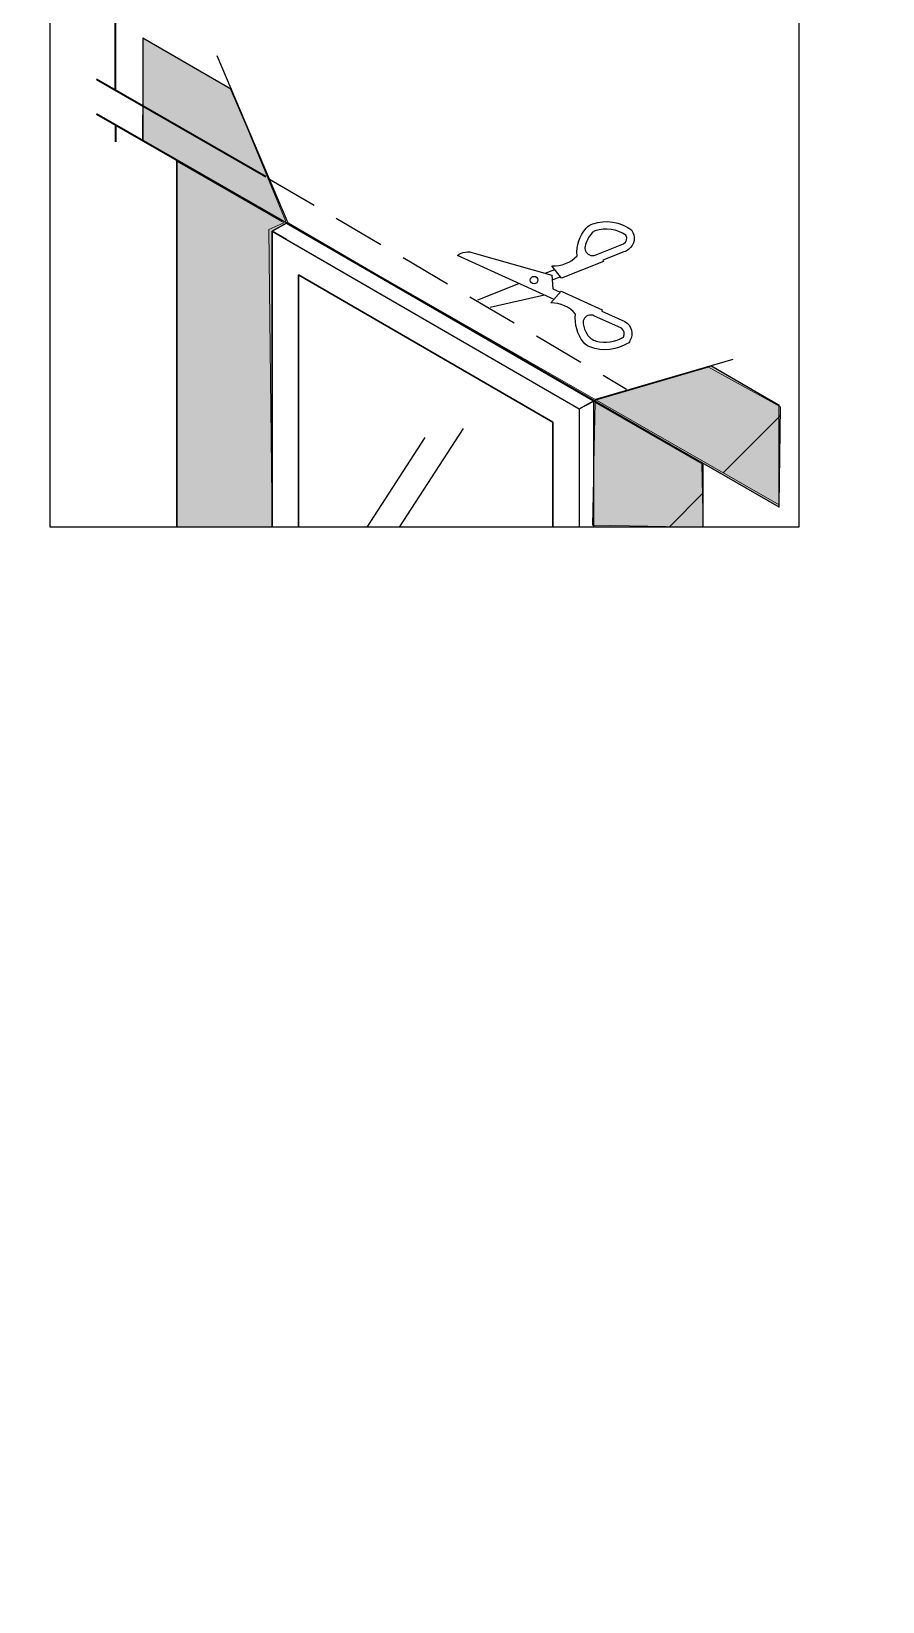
# Model space of a CAD drawing. Header units: inches. Extents: x -26 to 76, y -15 to 22.
# Drawn here: x 50.14 to 54.26, y 5.6 to 13.2 of the extents above; entities that cross this region are included whole.
import ezdxf

# ---------------------------------------------------------------- set-up
doc = ezdxf.new("R2010")
doc.units = ezdxf.units.IN
doc.header["$MEASUREMENT"] = 0
for name, pattern in [('AI-Linetype-13', [0.375113, 0.250075, -0.125038]), ('AI-Linetype-14', [0.375113, 0.250075, -0.125038]), ('AI-Linetype-15', [0.375113, 0.250075, -0.125038]), ('AI-Linetype-16', [0.375113, 0.250075, -0.125038]), ('AI-Linetype-17', [0.375113, 0.250075, -0.125038]), ('AI-Linetype-18', [0.375113, 0.250075, -0.125038]), ('AI-Linetype-19', [0.375113, 0.250075, -0.125038]), ('AI-Linetype-20', [0.375113, 0.250075, -0.125038])]:
    doc.linetypes.add(name, pattern=pattern)
for name, color, linetype, lineweight in [('.ATI-HATCH', 7, 'Continuous', 0), ('.ATI-TEXT_2', 7, 'Continuous', 0), ('0_0', 7, 'Continuous', 0), ('G-ANNO-TTLB', 7, 'Continuous', 0), ('LOGOS', 7, 'Continuous', 0), ('T', 7, 'Continuous', 0), ('TYVEK', 7, 'Continuous', 0)]:
    doc.layers.add(name, color=color, linetype=linetype, lineweight=lineweight)
pattern_1 = [(45, (0, 0), (-7.071, 7.071), [])]

# ---------------------------------------------------------------- blocks, each defined once
blk = doc.blocks.new('Block_63')
at = {"layer": 'TYVEK', "color": 252, "linetype": 'AI-Linetype-17', "lineweight": 25, "true_color": 0x838484}
blk.add_lwpolyline([(50.9755, 12.7832)], dxfattribs=at)
at = {"layer": 'TYVEK', "color": 252, "linetype": 'AI-Linetype-16', "lineweight": 25, "true_color": 0x838484}
blk.add_lwpolyline([(52.3872, 11.9738)], dxfattribs=at)
blk = doc.blocks.new('Block_64')
at = {"layer": 'TYVEK', "color": 18, "lineweight": 25, "true_color": 0x000000}
for points in [[(50.6761, 13.1685)], [(51.1374, 12.5749)]]:
    blk.add_lwpolyline(points, dxfattribs=at)
blk = doc.blocks.new('Block_65')
at = {"layer": 'TYVEK', "color": 252, "linetype": 'AI-Linetype-20', "lineweight": 25, "true_color": 0x838484}
blk.add_line((51.2897, 12.4854), (53.0204, 11.4685), dxfattribs=at)
at = {"layer": 'TYVEK', "color": 252, "linetype": 'AI-Linetype-19', "lineweight": 25, "true_color": 0x838484}
blk.add_lwpolyline([(51.1374, 12.5749)], dxfattribs=at)
at = {"layer": 'TYVEK', "color": 252, "linetype": 'AI-Linetype-18', "lineweight": 25, "true_color": 0x838484}
blk.add_lwpolyline([(53.1171, 11.4117)], dxfattribs=at)

msp = doc.modelspace()

# ---------------------------------------------------------------- hatches: boundary and pattern name
at = {"layer": '.ATI-HATCH', "true_color": 0x818080, "transparency": 33554483}
for points in [[(51.3726, 12.2722), (51.1039, 12.9208), (50.6761, 13.1685), (50.6761, 12.6728), (51.3729, 12.2724), (51.3726, 12.2722), (52.8601, 11.4117), (52.8639, 11.4117), (53.7588, 10.8957), (53.7588, 11.391), (53.4307, 11.5796), (52.8601, 11.4117)], [(51.3031, 12.2326), (51.372, 12.2719), (51.372, 12.2729), (50.8407, 12.5781), (50.8407, 10.7999), (51.3031, 10.7999)], [(52.8601, 10.7999), (53.3914, 10.7999), (53.3914, 11.1076), (53.3677, 11.1212), (52.8601, 11.4117)]]:
    msp.add_hatch(color=8, dxfattribs=at).paths.add_polyline_path(points)
at = {"layer": 'G-ANNO-TTLB', "true_color": 0xb9529f, "transparency": 33554687}
h = msp.add_hatch(color=233, dxfattribs=at)
edge = h.paths.add_edge_path()
edge.add_spline(control_points=[(71.2273, -15.1345), (71.2273, -15.1345), (30.5273, -15.1345), (30.5273, -15.1345), (30.5273, -15.1345), (30.5273, 19.0008), (30.5273, 19.0008), (30.5273, 19.0008), (71.2273, 19.0008), (71.2273, 19.0008), (71.2273, 19.0008), (71.2273, -15.1345), (71.2273, -15.1345)], knot_values=[0, 0, 0, 0, 1, 1, 1, 2, 2, 2, 3, 3, 3, 4, 4, 4, 4], degree=3, periodic=0)
edge = h.paths.add_edge_path()
edge.add_spline(control_points=[(30.6523, 18.8757), (30.6523, 18.8757), (30.6523, -15.0095), (30.6523, -15.0095), (30.6523, -15.0095), (71.1023, -15.0095), (71.1023, -15.0095), (71.1023, -15.0095), (71.1023, 18.8757), (71.1023, 18.8757), (71.1023, 18.8757), (30.6523, 18.8757), (30.6523, 18.8757)], knot_values=[0, 0, 0, 0, 1, 1, 1, 2, 2, 2, 3, 3, 3, 4, 4, 4, 4], degree=3, periodic=0)
edge.add_line((30.6523, 18.8757), (30.6523, 18.8757))
at = {"layer": 'LOGOS', "true_color": 0x000000, "transparency": 33554687}
h = msp.add_hatch(dxfattribs=at)
h.set_pattern_fill('_U', color=18, scale=10, angle=44.99999, style=2, pattern_type=0)
h.set_pattern_definition(pattern_1)
h.paths.add_polyline_path([(53.7664, 11.382), (53.7596, 10.9071), (50.6746, 12.6737), (50.6771, 13.1684), (51.0989, 12.9244), (51.3797, 12.273), (52.86, 11.4109), (53.4165, 11.5744)])
h = msp.add_hatch(dxfattribs=at)
h.set_pattern_fill('_U', color=18, scale=10, angle=44.99999, style=2, pattern_type=0)
h.set_pattern_definition(pattern_1)
h.paths.add_polyline_path([(50.8407, 10.7999), (50.8421, 12.5702), (51.3587, 12.273), (51.2869, 12.2418), (51.3031, 10.7999)])
h = msp.add_hatch(dxfattribs=at)
h.set_pattern_fill('_U', color=18, scale=10, angle=44.99999, style=2, pattern_type=0)
h.set_pattern_definition(pattern_1)
h.paths.add_polyline_path([(53.3914, 10.7999), (52.8549, 10.8097), (52.8683, 11.4033), (53.3846, 11.1057)])

# ---------------------------------------------------------------- linework, layer by layer
at = {"layer": '.ATI-HATCH'}
for points in [[(51.3726, 12.2722), (51.1039, 12.9208), (50.6761, 13.1685), (50.6761, 12.6728), (51.3729, 12.2724), (51.3726, 12.2722), (52.8601, 11.4117), (52.8639, 11.4117), (53.7588, 10.8957), (53.7588, 11.391), (53.4307, 11.5796), (52.8601, 11.4117)], [(51.3031, 12.2326), (51.372, 12.2719), (51.372, 12.2729), (50.8407, 12.5781), (50.8407, 10.7999), (51.3031, 10.7999)], [(52.8601, 10.7999), (53.3914, 10.7999), (53.3914, 11.1076), (53.3677, 11.1212), (52.8601, 11.4117)]]:
    msp.add_lwpolyline(points, close=True, dxfattribs=at)
at = {"layer": '.ATI-TEXT_2', "color": 240, "lineweight": 35, "true_color": 0xed2327}
for p, q in [((50.5428, 12.9165), (50.5428, 13.454)), ((51.271, 12.4955), (50.4509, 12.9671)), ((51.3514, 12.2824), (50.4509, 12.8003)), ((50.5428, 12.7443), (50.5428, 12.6661))]:
    msp.add_line(p, q, dxfattribs=at)
at = {"layer": '0_0', "color": 18, "lineweight": 25, "true_color": 0x000000}
for p, q in [((52.6248, 12.0292), (52.6721, 12.0478)), ((52.2996, 11.901), (52.4986, 11.9794)), ((52.7003, 12.0119), (52.6592, 11.9957)), ((52.6222, 11.9235), (52.3597, 11.8632))]:
    msp.add_line(p, q, dxfattribs=at)
msp.add_circle((52.5715, 11.9958), 0.0182, dxfattribs=at)
for points, knots in [([(52.658, 12.0657), (52.658, 12.0657), (52.705, 12.006), (52.705, 12.006), (52.705, 12.006), (52.9083, 12.0861), (52.9083, 12.0861), (52.9083, 12.0861), (52.9057, 12.0929), (52.9057, 12.0929), (52.9057, 12.0929), (53.0073, 12.1329), (53.0073, 12.1329), (53.0154, 12.1352), (53.0229, 12.1389), (53.0296, 12.1438), (53.0599, 12.1662), (53.0662, 12.2089), (53.0438, 12.2391), (52.9899, 12.2786), (52.9204, 12.2898), (52.8569, 12.2691), (52.8445, 12.2651), (52.8335, 12.2578), (52.8248, 12.248), (52.7923, 12.2112), (52.7761, 12.1628), (52.78, 12.1138), (52.7487, 12.08), (52.7038, 12.0624), (52.658, 12.0657)], [0, 0, 0, 0, 1, 1, 1, 2, 2, 2, 3, 3, 3, 4, 4, 4, 5, 5, 5, 6, 6, 6, 7, 7, 7, 8, 8, 8, 9, 9, 9, 10, 10, 10, 10]), ([(53.005, 12.1712), (53.005, 12.1712), (52.8681, 12.1172), (52.8681, 12.1172), (52.8494, 12.1098), (52.8283, 12.119), (52.8209, 12.1378), (52.8182, 12.1445), (52.8176, 12.1518), (52.8192, 12.1589), (52.8245, 12.183), (52.8358, 12.2054), (52.8522, 12.2239), (52.8565, 12.2288), (52.862, 12.2325), (52.8682, 12.2345), (52.9184, 12.2508), (52.9733, 12.2431), (53.0171, 12.2134), (53.025, 12.1984), (53.0197, 12.1797), (53.005, 12.1712)], [0, 0, 0, 0, 1, 1, 1, 2, 2, 2, 3, 3, 3, 4, 4, 4, 5, 5, 5, 6, 6, 6, 7, 7, 7, 7]), ([(52.6685, 11.9025), (52.6685, 11.9025), (52.2005, 12.1144), (52.2005, 12.1144), (52.2228, 12.1336), (52.2542, 12.1382), (52.2811, 12.1263), (52.2811, 12.1263), (52.2811, 12.1263), (52.2811, 12.1263), (52.2811, 12.1263), (52.6573, 12.02), (52.6573, 12.02), (52.6573, 12.02), (52.6625, 11.9532), (52.6625, 11.9532), (52.6625, 11.9532), (52.6984, 11.9369), (52.6984, 11.9369)], [0, 0, 0, 0, 1, 1, 1, 2, 2, 2, 3, 3, 3, 4, 4, 4, 5, 5, 5, 6, 6, 6, 6]), ([(52.7729, 11.8313), (52.7667, 11.7825), (52.7804, 11.7333), (52.8111, 11.6949), (52.8192, 11.6848), (52.8299, 11.677), (52.842, 11.6723), (52.9044, 11.6485), (52.9744, 11.6562), (53.0302, 11.6929), (53.0325, 11.6957), (53.0345, 11.6987), (53.0364, 11.7018), (53.0554, 11.7343), (53.0444, 11.776), (53.0119, 11.795), (53.0119, 11.795), (52.8995, 11.8459), (52.8995, 11.8459), (52.8995, 11.8459), (52.9025, 11.8525), (52.9025, 11.8525), (52.9025, 11.8525), (52.7034, 11.9427), (52.7034, 11.9427), (52.7034, 11.9427), (52.6535, 11.8853), (52.6535, 11.8853), (52.6995, 11.8864), (52.7434, 11.8665), (52.7729, 11.8313)], [0, 0, 0, 0, 1, 1, 1, 2, 2, 2, 3, 3, 3, 4, 4, 4, 5, 5, 5, 6, 6, 6, 7, 7, 7, 8, 8, 8, 9, 9, 9, 10, 10, 10, 10]), ([(52.8608, 11.8235), (52.8608, 11.8235), (52.9949, 11.7628), (52.9949, 11.7628), (53.0091, 11.7535), (53.0135, 11.7346), (53.0048, 11.72), (52.965, 11.6958), (52.9172, 11.6889), (52.8722, 11.7008), (52.8538, 11.7057), (52.838, 11.7176), (52.8283, 11.734), (52.8191, 11.7495), (52.8128, 11.7665), (52.8099, 11.7843), (52.8065, 11.8041), (52.82, 11.8229), (52.8398, 11.8262), (52.8469, 11.8274), (52.8542, 11.8264), (52.8608, 11.8235)], [0, 0, 0, 0, 1, 1, 1, 2, 2, 2, 3, 3, 3, 4, 4, 4, 5, 5, 5, 6, 6, 6, 7, 7, 7, 7])]:
    msp.add_open_spline(points, degree=3, knots=knots, dxfattribs=at)
at = {"layer": 'G-ANNO-TTLB'}
for points in [[(71.2273, -15.1345), (71.2273, -15.1345), (30.5273, -15.1345), (30.5273, -15.1345), (30.5273, -15.1345), (30.5273, 19.0008), (30.5273, 19.0008), (30.5273, 19.0008), (71.2273, 19.0008), (71.2273, 19.0008), (71.2273, 19.0008), (71.2273, -15.1345), (71.2273, -15.1345)], [(30.6523, 18.8757), (30.6523, 18.8757), (30.6523, -15.0095), (30.6523, -15.0095), (30.6523, -15.0095), (71.1023, -15.0095), (71.1023, -15.0095), (71.1023, -15.0095), (71.1023, 18.8757), (71.1023, 18.8757), (71.1023, 18.8757), (30.6523, 18.8757), (30.6523, 18.8757)]]:
    msp.add_open_spline(points, degree=3, knots=[0, 0, 0, 0, 1, 1, 1, 2, 2, 2, 3, 3, 3, 4, 4, 4, 4], dxfattribs=at)
at = {"layer": 'LOGOS'}
for points in [[(53.7664, 11.382), (53.7596, 10.9071), (50.6746, 12.6737), (50.6771, 13.1684), (51.0989, 12.9244), (51.3797, 12.273), (52.86, 11.4109), (53.4165, 11.5744)], [(50.8407, 10.7999), (50.8421, 12.5702), (51.3587, 12.273), (51.2869, 12.2418), (51.3031, 10.7999)], [(53.3914, 10.7999), (52.8549, 10.8097), (52.8683, 11.4033), (53.3846, 11.1057)]]:
    msp.add_lwpolyline(points, close=True, dxfattribs=at)
at = {"layer": 'T', "color": 93, "lineweight": 25, "true_color": 0x6bbe46}
for p, q in [((51.3726, 12.2722), (51.3031, 12.2326)), ((51.3726, 12.2722), (51.3031, 12.2326)), ((52.8639, 11.4117), (51.372, 12.2729)), ((51.3031, 12.2326), (52.7907, 11.372)), ((51.3031, 12.2326), (51.3031, 10.8234)), ((51.3031, 12.2326), (52.7907, 11.372)), ((51.3031, 12.2326), (51.372, 12.1927)), ((52.6634, 11.3084), (51.4304, 12.0217)), ((51.4304, 12.0217), (51.4304, 10.7999)), ((52.7907, 11.372), (52.8639, 11.4117)), ((52.7907, 11.372), (52.7907, 10.7999)), ((52.6634, 10.7999), (52.6634, 11.3084)), ((51.3031, 10.8234), (51.3031, 10.7999))]:
    msp.add_line(p, q, dxfattribs=at)
at = {"layer": 'TYVEK', "color": 243, "lineweight": 25, "true_color": 0xcd667f}
for p, q in [((50.6761, 13.1685), (50.6761, 12.6732)), ((50.6761, 13.1685), (51.1056, 12.9208)), ((50.6752, 12.6732), (51.372, 12.2729)), ((50.8407, 10.7999), (50.8407, 12.5781)), ((50.8407, 12.5781), (50.8407, 10.7999)), ((53.4278, 11.5818), (53.7588, 11.391)), ((52.8601, 11.4117), (52.8601, 10.7999)), ((53.7588, 10.8957), (52.8639, 11.4117)), ((53.7588, 11.391), (53.7229, 11.4117)), ((53.7588, 10.8957), (53.7588, 11.391)), ((53.3914, 10.7999), (53.3914, 11.1076))]:
    msp.add_line(p, q, dxfattribs=at)
at = {"layer": 'TYVEK', "color": 18, "lineweight": 25, "true_color": 0x000000}
for p, q in [((51.3759, 12.283), (51.0356, 13.0818)), ((51.3725, 12.2722), (52.8601, 11.4117)), ((51.3725, 12.2722), (52.8601, 11.4117)), ((52.8715, 11.4188), (53.5364, 11.6137))]:
    msp.add_line(p, q, dxfattribs=at)
at = {"layer": 'TYVEK', "color": 93, "linetype": 'AI-Linetype-15', "lineweight": 25, "true_color": 0x6bbe46}
msp.add_line((51.3031, 12.2326), (51.3726, 12.2722), dxfattribs=at)
at = {"layer": 'TYVEK', "color": 93, "lineweight": 25, "true_color": 0x6bbe46}
for p, q in [((51.3031, 10.7999), (51.3031, 12.2326)), ((51.372, 12.1927), (52.7907, 11.372)), ((52.7907, 11.372), (52.8601, 11.4117)), ((52.8601, 11.4117), (52.8601, 10.7999)), ((52.7907, 11.372), (52.7907, 10.7999))]:
    msp.add_line(p, q, dxfattribs=at)
at = {"layer": 'TYVEK', "color": 93, "linetype": 'AI-Linetype-14', "lineweight": 25, "true_color": 0x6bbe46}
msp.add_line((51.372, 12.1927), (51.3031, 12.2326), dxfattribs=at)
at = {"layer": 'TYVEK', "color": 18, "linetype": 'AI-Linetype-13', "lineweight": 25, "true_color": 0x000000}
msp.add_line((52.8601, 11.4117), (52.8639, 11.4117), dxfattribs=at)
at = {"layer": 'TYVEK', "color": 193, "lineweight": 25, "true_color": 0xa282bb}
msp.add_line((52.8601, 11.4117), (52.8601, 10.7999), dxfattribs=at)
at = {"layer": 'TYVEK', "color": 252, "lineweight": 25, "true_color": 0x838484}
for p, q in [((52.2282, 11.2772), (51.9182, 10.7999)), ((52.0428, 11.2344), (51.7615, 10.7999))]:
    msp.add_line(p, q, dxfattribs=at)
at = {"layer": 'TYVEK', "color": 18, "lineweight": 25, "true_color": 0x000000}
msp.add_lwpolyline([(53.8547, 10.7999), (50.2272, 10.7999), (50.2272, 13.5549), (53.8547, 13.5549)], close=True, dxfattribs=at)
at = {"layer": 'TYVEK', "color": 93, "lineweight": 25, "true_color": 0x6bbe46}
msp.add_lwpolyline([(51.4304, 10.7999), (51.4304, 12.0217), (52.6634, 11.3084), (52.6634, 10.7999)], dxfattribs=at)

# ---------------------------------------------------------------- block references
at = {"layer": 'TYVEK'}
for name in ['Block_64', 'Block_63', 'Block_65']:
    msp.add_blockref(name, (0, 0), dxfattribs=at)

doc.saveas('drawing.dxf')
